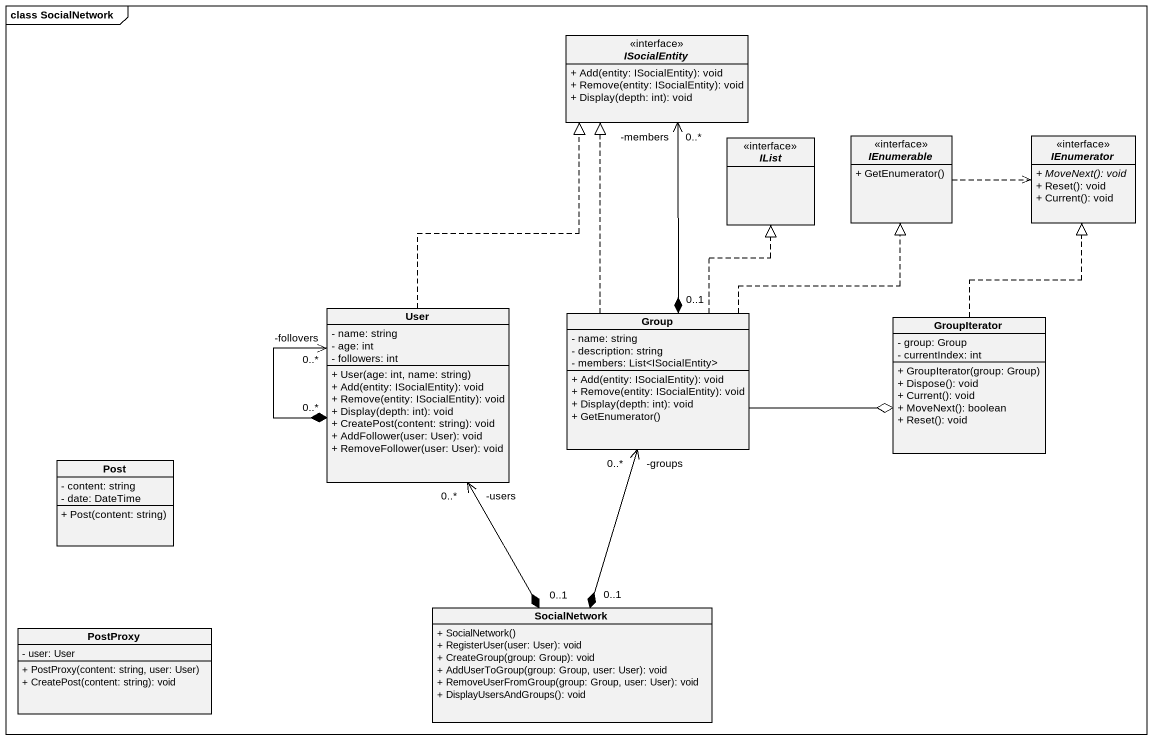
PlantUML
@startuml
mainframe class SocialNetwork
hide circle
hide empty members
skinparam classAttributeIconSize 0
interface ISocialEntity <<interface>> {
  + Add(entity: ISocialEntity): void
  + Remove(entity: ISocialEntity): void
  + Display(depth: int): void
}
interface IList <<interface>>
interface IEnumerable <<interface>> {
  + GetEnumerator()
}
interface IEnumerator <<interface>> {
  {abstract} + MoveNext(): void
  + Reset(): void
  + Current(): void
}
class User {
  - name: string
  - age: int
  - followers: int
  + User(age: int, name: string)
  + Add(entity: ISocialEntity): void
  + Remove(entity: ISocialEntity): void
  + Display(depth: int): void
  + CreatePost(content: string): void
  + AddFollower(user: User): void
  + RemoveFollower(user: User): void
}
class "Group" as Group_ {
  - name: string
  - description: string
  - members: List<ISocialEntity>
  + Add(entity: ISocialEntity): void
  + Remove(entity: ISocialEntity): void
  + Display(depth: int): void
  + GetEnumerator()
}
class GroupIterator {
  - group: Group
  - currentIndex: int
  + GroupIterator(group: Group)
  + Dispose(): void
  + Current(): void
  + MoveNext(): boolean
  + Reset(): void
}
class Post {
  - content: string
  - date: DateTime
  + Post(content: string)
}
class SocialNetwork {
  + SocialNetwork()
  + RegisterUser(user: User): void
  + CreateGroup(group: Group): void
  + AddUserToGroup(group: Group, user: User): void
  + RemoveUserFromGroup(group: Group, user: User): void
  + DisplayUsersAndGroups(): void
}
class PostProxy {
  - user: User
  + PostProxy(content: string, user: User)
  + CreatePost(content: string): void
}
ISocialEntity "-members\n0..*" <--* "0..1" Group_
IEnumerable .right.> IEnumerator
User .up.|> ISocialEntity
User "-follovers\n0..*" <--* "0..*" User
User "-users\n0..*" <--* "0..1" SocialNetwork
Group_ .up.|> ISocialEntity
Group_ .up.|> IList
Group_ .up.|> IEnumerable
Group_ -right-o GroupIterator
Group_ "-groups\n0..*" <--* "0..1" SocialNetwork
GroupIterator .up.|> IEnumerator
@enduml
